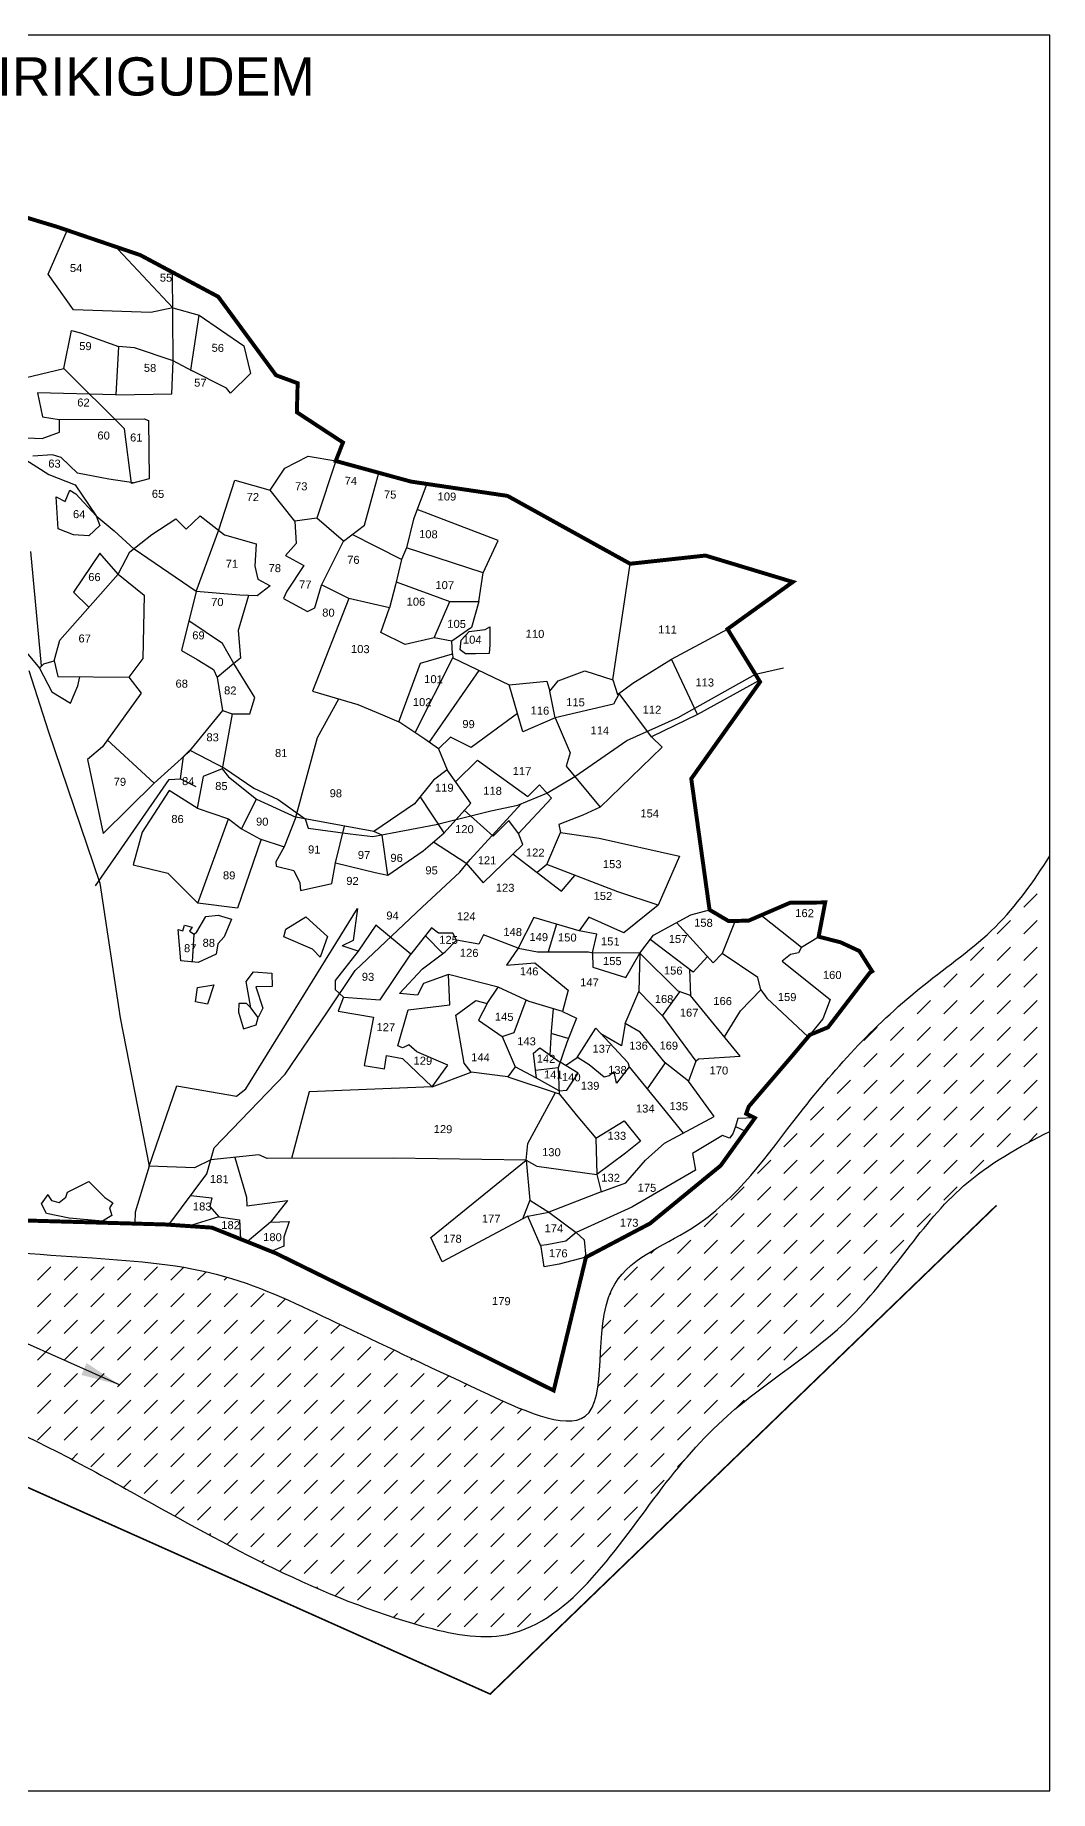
# Model space of a CAD drawing. Header units: millimetres. Extents: x 351213 to 355684, y 1841324 to 1845759.
# Drawn here: x 353120 to 355684, y 1841324 to 1845759 of the extents above; entities that cross this region are included whole.
import ezdxf

# ---------------------------------------------------------------- set-up
doc = ezdxf.new("R2010")
doc.units = ezdxf.units.MM
for name, color, linetype in [('BND', 6, 'Continuous'), ('Boundry', 5, 'Continuous'), ('Plot', 7, 'Continuous'), ('Plot NUmbers', 1, 'Continuous'), ('ROAD', 1, 'Continuous'), ('TEXT', 7, 'Continuous')]:
    doc.layers.add(name, color=color, linetype=linetype)
doc.styles.get("Standard").update_dxf_attribs({"font": 'arial.ttf'})
doc.dimstyles.get("Standard").update_dxf_attribs({"dimtxt": 0.18, "dimasz": 0.18, "dimexe": 0.18, "dimexo": 0.0625, "dimgap": 0.09, "dimtad": 0, "dimtih": 1, "dimtoh": 1, "dimdec": 4, "dimzin": 0, "dimdsep": 46, "dimtxsty": 'Standard', "dimcen": 0.09, "dimadec": 0, "dimazin": 0, "dimtfac": 1, "dimtdec": 4, "dimtofl": 0, "dimtmove": 0, "dimatfit": 3, "dimfxl": 1, "dimtolj": 1, "dimtzin": 0, "dimarcsym": 0})

msp = doc.modelspace()

# ---------------------------------------------------------------- hatches: boundary and pattern name
h = msp.add_hatch()
h.set_pattern_fill('DASH,_O', color=4, scale=15, angle=45)
h.set_pattern_definition([(45, (0, 0), (7e-15, 67.3519209), [47.625, -47.625])])
edge = h.paths.add_edge_path()
edge.add_spline(control_points=[(351213.3, 1843025.9), (351269.6, 1843020.1), (351684.5, 1842953.1), (352186.6, 1842491.5), (352899.5, 1842331.4), (353453.2, 1842033.2), (353873.7, 1841787.2), (354416.3, 1841665.1), (354637.7, 1842017.3), (354889.5, 1842314.3), (355218.4, 1842503.6), (355401.7, 1842836.7), (355606.3, 1842951.5), (355683.8, 1842989.9)], knot_values=[415.745312, 415.745312, 415.745312, 415.745312, 587.237636, 1699.450114, 2295.675675, 2762.25296, 3569.714941, 3788.513552, 4322.235605, 4585.526522, 4989.58339, 5421.669086, 5679.369188, 5679.369188, 5679.369188, 5679.369188], degree=3, periodic=0)
edge.add_line((355683.8, 1842989.9), (355683.8, 1843685.8))
edge.add_spline(control_points=[(355683.8, 1843685.8), (355643, 1843621.3), (355554.6, 1843495.8), (355300.9, 1843323), (355054.4, 1843057.4), (354846.9, 1842747.2), (354497.8, 1842627.9), (354601.6, 1842167.6), (354169.3, 1842371), (353918.7, 1842488.1), (353590.5, 1842647), (353240.5, 1842673.4), (352825.5, 1842694.6), (352434.4, 1843024.7), (351991.4, 1843224.1), (351655.2, 1843412.7), (351438.8, 1843586.5), (351302.1, 1843593.2), (351213.3, 1843584)], knot_values=[185.681275, 185.681275, 185.681275, 185.681275, 412.289498, 645.375471, 1094.542536, 1495.314584, 1749.411326, 2076.427036, 2347.652084, 2753.124024, 3057.659172, 3394.054091, 3809.745684, 4261.935244, 4875.478612, 5266.963598, 5425.237961, 5683.792677, 5683.792677, 5683.792677, 5683.792677], degree=3, periodic=0)
edge.add_line((351213.3, 1843584), (351213.3, 1843025.9))
h.paths.add_polyline_path([(352157.3, 1842821.6), (352979.6, 1842430.1), (353032.9, 1842542.1), (352210.6, 1842933.7)], flags=24)

# ---------------------------------------------------------------- linework, layer by layer
msp.add_lwpolyline([(351213.3, 1841324), (355683.8, 1841324), (355683.8, 1845759.4), (351213.3, 1845759.4)], close=True)
at = {"color": 4}
for points, knots in [([(351213.3, 1843584), (351302.1, 1843593.2), (351438.8, 1843586.5), (351655.2, 1843412.7), (351991.4, 1843224.1), (352434.4, 1843024.7), (352825.5, 1842694.6), (353240.5, 1842673.4), (353590.5, 1842647), (353918.7, 1842488.1), (354169.3, 1842371), (354601.6, 1842167.6), (354497.8, 1842627.9), (354846.9, 1842747.2), (355054.4, 1843057.4), (355300.9, 1843323), (355554.6, 1843495.8), (355643, 1843621.3), (355683.8, 1843685.8)], [185.681275, 185.681275, 185.681275, 185.681275, 444.23599, 602.510353, 993.995339, 1607.538708, 2059.728268, 2475.41986, 2811.81478, 3116.349927, 3521.821867, 3793.046916, 4120.062626, 4374.159367, 4774.931415, 5224.09848, 5457.184453, 5683.792677, 5683.792677, 5683.792677, 5683.792677]), ([(351213.3, 1843025.9), (351269.6, 1843020.1), (351684.5, 1842953.1), (352186.6, 1842491.5), (352899.5, 1842331.4), (353453.2, 1842033.2), (353873.7, 1841787.2), (354416.3, 1841665.1), (354637.7, 1842017.3), (354889.5, 1842314.3), (355218.4, 1842503.6), (355401.7, 1842836.7), (355606.3, 1842951.5), (355683.8, 1842989.9)], [415.745312, 415.745312, 415.745312, 415.745312, 587.237636, 1699.450114, 2295.675675, 2762.25296, 3569.714941, 3788.513552, 4322.235605, 4585.526522, 4989.58339, 5421.669086, 5679.369188, 5679.369188, 5679.369188, 5679.369188])]:
    msp.add_open_spline(points, degree=3, knots=knots, dxfattribs=at)
at = {"layer": 'BND', "lineweight": 30, "const_width": 10}
msp.add_lwpolyline([(353048.8, 1845313.3), (353175, 1845275.3), (353385.7, 1845203.7), (353582.6, 1845098.5), (353728.5, 1844900.2), (353783.2, 1844880.1), (353781.2, 1844806.7), (353897.7, 1844730.3), (353879.4, 1844683.6), (354069.8, 1844631.5), (354313.5, 1844595.4), (354623.2, 1844424), (354813.6, 1844444.7), (355034.4, 1844378), (354869.3, 1844259), (354951.6, 1844125.5), (354777.7, 1843880.9), (354823.9, 1843549.8), (354872.1, 1843521.3), (354922.6, 1843522.4), (355027.4, 1843567.6), (355116.1, 1843568.4), (355099.5, 1843481.9), (355154.8, 1843467.8), (355202.5, 1843445.6), (355234.8, 1843394.4), (355234.8, 1843394.4), (355228.6, 1843390.5), (355123.3, 1843253), (355077.2, 1843233.8), (355033, 1843181.2), (354922.9, 1843052.7), (354916.5, 1843034.8), (354938.6, 1843023.9), (354852.2, 1842903.8), (354673.4, 1842757.3), (354511.7, 1842672.1), (354430.1, 1842335.4), (354247.4, 1842426.3), (353727.3, 1842682.5), (353566.8, 1842746.9), (353448, 1842754.9), (352956.2, 1842768.9)], dxfattribs=at)
at = {"layer": 'Boundry'}
for p, q in [((353048.8, 1845313.3), (353175, 1845275.3)), ((353175, 1845275.3), (353385.7, 1845203.7)), ((353385.7, 1845203.7), (353582.6, 1845098.5)), ((353582.6, 1845098.5), (353728.5, 1844900.2)), ((353728.5, 1844900.2), (353783.2, 1844880.1)), ((353783.2, 1844880.1), (353781.2, 1844806.7)), ((353781.2, 1844806.7), (353897.7, 1844730.3)), ((353897.7, 1844730.3), (353879.4, 1844683.6)), ((353879.4, 1844683.6), (354069.8, 1844631.5)), ((354069.8, 1844631.5), (354313.5, 1844595.4)), ((354313.5, 1844595.4), (354623.2, 1844424)), ((354623.2, 1844424), (354813.6, 1844444.7)), ((354813.6, 1844444.7), (355034.4, 1844378)), ((355034.4, 1844378), (354869.3, 1844259)), ((354869.3, 1844259), (354951.6, 1844125.5)), ((354951.6, 1844125.5), (354777.7, 1843880.9)), ((354777.7, 1843880.9), (354823.9, 1843549.8)), ((354922.6, 1843522.4), (355027.4, 1843567.6)), ((355027.4, 1843567.6), (355116.1, 1843568.4)), ((354823.9, 1843549.8), (354872.1, 1843521.3)), ((354872.1, 1843521.3), (354922.6, 1843522.4)), ((355228.6, 1843390.5), (355123.3, 1843253)), ((355077.2, 1843233.8), (355033, 1843181.2)), ((355123.3, 1843253), (355077.2, 1843233.8)), ((355033, 1843181.2), (354922.9, 1843052.7)), ((354922.9, 1843052.7), (354916.5, 1843034.8)), ((354916.5, 1843034.8), (354938.6, 1843023.9)), ((354938.6, 1843023.9), (354852.2, 1842903.8)), ((354269.7, 1841568.6), (351266, 1842910.6)), ((354852.2, 1842903.8), (354673.4, 1842757.3)), ((353448, 1842754.9), (352956.2, 1842768.9)), ((355548.7, 1842802.8), (354269.7, 1841568.6)), ((353566.8, 1842746.9), (353448, 1842754.9)), ((353727.3, 1842682.5), (353566.8, 1842746.9)), ((354673.4, 1842757.3), (354511.7, 1842672.1)), ((354247.4, 1842426.3), (353727.3, 1842682.5)), ((354511.7, 1842672.1), (354430.1, 1842335.4)), ((354430.1, 1842335.4), (354247.4, 1842426.3))]:
    msp.add_line(p, q, dxfattribs=at)
at = {"layer": 'Boundry', "const_width": 4.04}
msp.add_lwpolyline([(355548.7, 1842802.8), (354269.7, 1841568.6), (351266, 1842910.6)], dxfattribs=at)
at = {"layer": 'Plot'}
for p, q in [((353153.1, 1845155.2), (353200.6, 1845265.8)), ((353328.9, 1845218.5), (353468.2, 1845070.5)), ((353468.8, 1844936.5), (353466.9, 1845162.6)), ((353217.1, 1845065.2), (353153.1, 1845155.2)), ((353412.2, 1845058.8), (353217.1, 1845065.2)), ((353468.2, 1845070.5), (353412.2, 1845058.8)), ((353468.2, 1845070.5), (353534, 1845052.1)), ((353513.4, 1844913.2), (353534, 1845052.1)), ((353534, 1845052.1), (353646.8, 1844974.5)), ((353192, 1844917), (353211.4, 1845013.2)), ((353211.4, 1845013.2), (353234.9, 1845007.6)), ((353234.9, 1845007.6), (353330.9, 1844972.5)), ((353330.9, 1844972.5), (353323.8, 1844851)), ((353371.2, 1844969.6), (353330.9, 1844972.5)), ((353468.8, 1844936.5), (353371.2, 1844969.6)), ((353646.8, 1844974.5), (353663.8, 1844904.3)), ((353075.9, 1844889.2), (353192, 1844917)), ((353192, 1844917), (353345.9, 1844764.9)), ((353465.1, 1844853), (353468.8, 1844936.5)), ((353517.9, 1844910.9), (353468.8, 1844936.5)), ((353603, 1844867.5), (353513.4, 1844913.2)), ((353663.8, 1844904.3), (353613.3, 1844854.7)), ((353323.8, 1844851), (353125.7, 1844855.4)), ((353125.7, 1844855.4), (353138.7, 1844795.2)), ((353323.8, 1844851), (353465.1, 1844853)), ((353613.3, 1844854.7), (353603, 1844867.5)), ((353138.7, 1844795.2), (353180.6, 1844788.2)), ((353180.6, 1844788.2), (353321, 1844789.5)), ((353181.6, 1844756.7), (353181.3, 1844788.3)), ((353321, 1844789.5), (353395.2, 1844790.2)), ((353363.8, 1844626.9), (353345.9, 1844764.9)), ((353395.2, 1844790.2), (353406.2, 1844785.8)), ((353406.2, 1844785.8), (353408, 1844638.5)), ((353098.9, 1844742.2), (353137.7, 1844740)), ((353137.7, 1844740), (353181.6, 1844756.7)), ((353084.6, 1844694.2), (353154.4, 1844649.6)), ((353163.5, 1844699.1), (353114, 1844695.7)), ((353185.5, 1844692.5), (353163.5, 1844699.1)), ((353227, 1844652.9), (353185.5, 1844692.5)), ((353750.8, 1844665.4), (353809.4, 1844695.6)), ((353809.4, 1844695.6), (353879.4, 1844683.6)), ((353879.4, 1844683.6), (353831.9, 1844538.9)), ((353154.4, 1844649.6), (353220.9, 1844623.1)), ((353306.4, 1844638), (353227, 1844652.9)), ((353368.2, 1844628), (353306.4, 1844638)), ((353408, 1844638.5), (353363.8, 1844626.9)), ((353583.7, 1844509.6), (353624.5, 1844635.3)), ((353624.5, 1844635.3), (353714.1, 1844610)), ((353714.1, 1844610), (353750.8, 1844665.4)), ((353952.4, 1844521.4), (353988.6, 1844653.7)), ((353172.7, 1844592.8), (353195.8, 1844581.4)), ((353178.5, 1844512.4), (353172.7, 1844592.8)), ((353195.8, 1844581.4), (353207.7, 1844609.8)), ((353207.7, 1844609.8), (353222.5, 1844600.2)), ((353220.9, 1844623.1), (353273.7, 1844545.2)), ((353222.5, 1844600.2), (353273.7, 1844545.2)), ((353776.4, 1844531.7), (353714.1, 1844610)), ((354109.8, 1844625.6), (354075.8, 1844536.8)), ((353273.7, 1844545.2), (353319.6, 1844507.3)), ((353273.7, 1844545.2), (353283, 1844520.8)), ((353501.5, 1844511.4), (353536.7, 1844544.9)), ((353536.7, 1844544.9), (353598.7, 1844496.7)), ((354289.6, 1844482.5), (354085, 1844560.8)), ((353216.7, 1844497.4), (353178.5, 1844512.4)), ((353255.8, 1844494.1), (353216.7, 1844497.4)), ((353283, 1844520.8), (353255.8, 1844494.1)), ((353319.6, 1844507.3), (353370.5, 1844460.8)), ((353359.1, 1844454.3), (353414.6, 1844498.3)), ((353414.6, 1844498.3), (353475.4, 1844537.3)), ((353475.4, 1844537.3), (353501.5, 1844511.4)), ((353526.8, 1844354.1), (353583.7, 1844509.6)), ((353598.7, 1844496.7), (353678.5, 1844474.2)), ((353831.9, 1844538.9), (353776.4, 1844531.7)), ((353776.4, 1844531.7), (353779.5, 1844474.9)), ((353899.4, 1844481.2), (353831.9, 1844538.9)), ((353899.4, 1844481.2), (353952.4, 1844521.4)), ((354045.8, 1844434.6), (353920.9, 1844497.6)), ((354075.8, 1844536.8), (354058.6, 1844464.3)), ((353136.3, 1844165.8), (353109, 1844454.9)), ((353329.3, 1844397.7), (353359.1, 1844454.3)), ((353526.8, 1844354.1), (353370.5, 1844460.8)), ((353678.5, 1844474.2), (353674.8, 1844417.6)), ((353779.5, 1844474.9), (353752.8, 1844445)), ((353843.6, 1844370.3), (353899.4, 1844481.2)), ((354058.6, 1844464.3), (354045.8, 1844434.6)), ((354251.8, 1844401.1), (354058.6, 1844464.3)), ((354251.8, 1844401.1), (354289.6, 1844482.5)), ((353283.3, 1844450.9), (353216.8, 1844352.1)), ((353329.3, 1844397.7), (353283.3, 1844450.9)), ((353674.8, 1844417.6), (353682.3, 1844384.7)), ((353752.8, 1844445), (353798.6, 1844419.6)), ((353798.6, 1844419.6), (353755.7, 1844354.8)), ((354045.8, 1844434.6), (354030.5, 1844370.5)), ((354579.4, 1844131), (354623.2, 1844424)), ((353182.2, 1844230.8), (353329.3, 1844397.7)), ((353329.3, 1844397.7), (353395, 1844344.3)), ((353713.6, 1844367.9), (353680.8, 1844343.3)), ((353682.3, 1844384.7), (353713.6, 1844367.9)), ((353827, 1844312.9), (353843.6, 1844370.3)), ((353912.3, 1844336.1), (353843.7, 1844370.5)), ((354030.5, 1844370.5), (354015.6, 1844312.9)), ((354032.3, 1844378), (354167.3, 1844329)), ((354241.2, 1844328.8), (354251.8, 1844401.1)), ((353216.8, 1844352.1), (353255.8, 1844314.3)), ((353395, 1844344.3), (353392, 1844184.5)), ((353526.8, 1844354.1), (353489.9, 1844205.2)), ((353636.8, 1844344.5), (353526.8, 1844354.1)), ((353658.8, 1844343.9), (353632.7, 1844255.1)), ((353680.8, 1844343.3), (353636.8, 1844344.5)), ((353755.7, 1844354.8), (353747.5, 1844336)), ((353747.5, 1844336), (353808.1, 1844303)), ((353912.3, 1844336.1), (353820.8, 1844102.2)), ((354015.6, 1844312.9), (353912.3, 1844336.1)), ((354128.1, 1844237.1), (354167.3, 1844329)), ((354167.3, 1844329), (354241.2, 1844328.8)), ((354241.2, 1844328.8), (354222.7, 1844262.8)), ((353593.6, 1844222.9), (353508.3, 1844279.7)), ((353808.1, 1844303), (353827, 1844312.9)), ((353993, 1844250.3), (354015.6, 1844312.9)), ((353064.4, 1844240.6), (353131.1, 1844160)), ((353168.3, 1844178.8), (353182.2, 1844230.8)), ((353632.7, 1844255.1), (353638.7, 1844185.7)), ((354055, 1844220.4), (353993, 1844250.3)), ((354128.1, 1844237.1), (354055, 1844220.4)), ((354173.1, 1844228.7), (354128.1, 1844237.1)), ((354222.7, 1844262.8), (354173.1, 1844228.7)), ((354194, 1844206.2), (354196.3, 1844231.2)), ((354196.3, 1844231.2), (354216.5, 1844252.6)), ((354216.5, 1844252.6), (354257.2, 1844257.8)), ((354257.2, 1844257.8), (354268.9, 1844264.8)), ((354268.9, 1844264.8), (354268.7, 1844219)), ((354727.4, 1844183.1), (354869.3, 1844259)), ((353489.9, 1844205.2), (353529, 1844182.2)), ((353622, 1844171.8), (353593.6, 1844222.9)), ((353638.7, 1844185.7), (353622, 1844171.8)), ((354079.7, 1843997.3), (354175.1, 1844186.1)), ((354093.3, 1844172.5), (354174.7, 1844196.1)), ((354174.7, 1844196.1), (354173.1, 1844228.7)), ((354174.7, 1844196.1), (354175.1, 1844186.1)), ((354175.1, 1844186.1), (354317.8, 1844117.7)), ((354207.2, 1844196.2), (354194, 1844206.2)), ((354232.7, 1844196.7), (354207.2, 1844196.2)), ((354267.5, 1844196.9), (354232.7, 1844196.7)), ((354268.7, 1844219), (354267.5, 1844196.9)), ((353131.1, 1844160), (353141.5, 1844171.5)), ((353131.1, 1844160), (353161.8, 1844100.3)), ((353141.5, 1844171.5), (353168.3, 1844178.8)), ((353168.3, 1844178.8), (353177.1, 1844138.8)), ((353392, 1844184.5), (353356.4, 1844137.7)), ((353529, 1844182.2), (353570.7, 1844156.8)), ((353570.7, 1844156.8), (353579.9, 1844136.4)), ((353622, 1844171.8), (353579.9, 1844136.4)), ((353675.4, 1844085.9), (353622, 1844171.8)), ((354039.1, 1844024.6), (354093.3, 1844172.5)), ((354115.8, 1843972.6), (354241.8, 1844154.1)), ((354441.1, 1844127.9), (354508.4, 1844153.5)), ((354508.4, 1844153.5), (354579.4, 1844131)), ((354630.3, 1844122.5), (354727.4, 1844183.1)), ((354793.1, 1844043.5), (354727.4, 1844183.1)), ((353161.8, 1844100.3), (353209.6, 1844071.8)), ((353177.1, 1844138.8), (353356.4, 1844137.7)), ((353209.6, 1844071.8), (353227.4, 1844115.4)), ((353227.4, 1844115.4), (353233.2, 1844138.5)), ((353387.4, 1844097), (353290.5, 1843961.5)), ((353356.4, 1844137.7), (353387.4, 1844097)), ((353579.9, 1844136.4), (353593.4, 1844053.6)), ((353820.8, 1844102.2), (353935.5, 1844068.7)), ((354317.8, 1844117.7), (354412.6, 1844127.1)), ((354351.9, 1843999.2), (354317.8, 1844117.7)), ((354412.6, 1844127.1), (354420.2, 1844102.3)), ((354420.2, 1844102.3), (354441.1, 1844127.9)), ((354434.2, 1844034.8), (354420.2, 1844102.3)), ((354579.4, 1844131), (354591.5, 1844093.4)), ((354591.5, 1844093.4), (354630.3, 1844122.5)), ((354949.6, 1844128.8), (354793.1, 1844043.5)), ((353593.4, 1844053.6), (353506.3, 1843947.6)), ((353593.4, 1844053.6), (353617.9, 1844044.6)), ((353662.3, 1844044.5), (353675.4, 1844085.9)), ((353833.1, 1843985.2), (353887.1, 1844082.8)), ((353935.5, 1844068.7), (353997.5, 1844042.1)), ((354581.4, 1844069.2), (354434.2, 1844034.8)), ((354595.6, 1844096.4), (354581.4, 1844069.2)), ((354677.6, 1843987.1), (354595.6, 1844096.4)), ((353617.9, 1844044.6), (353592.3, 1843906.3)), ((353617.9, 1844044.6), (353662.3, 1844044.5)), ((353997.5, 1844042.1), (354039.1, 1844024.6)), ((354104.3, 1843980.7), (354039.1, 1844024.6)), ((354338.6, 1844045.4), (354221.3, 1843959.6)), ((354434.2, 1844034.8), (354351.9, 1843999.2)), ((354434.2, 1844034.8), (354472, 1843946.6)), ((354793.1, 1844043.5), (354677.6, 1843987.1)), ((353420.8, 1843869.7), (353302.2, 1843979)), ((353778.9, 1843784.1), (353833.1, 1843985.2)), ((354139, 1843956.3), (354104.3, 1843980.7)), ((354169.3, 1843985.5), (354139, 1843956.3)), ((354221.3, 1843959.6), (354169.3, 1843985.5)), ((354677.6, 1843987.1), (354704.4, 1843960.7)), ((353290.5, 1843961.5), (353252.3, 1843929.5)), ((353252.3, 1843929.5), (353291.6, 1843742.8)), ((353506.3, 1843947.6), (353420.8, 1843869.7)), ((354139, 1843956.3), (354160.8, 1843903.2)), ((354182.2, 1843873.1), (354237.2, 1843928)), ((354237.2, 1843928), (354364.8, 1843835.7)), ((354472, 1843946.6), (354461.6, 1843912.8)), ((354704.4, 1843960.7), (354547.9, 1843809.3)), ((353544.7, 1843886.6), (353529.5, 1843806.7)), ((353592.3, 1843906.3), (353544.7, 1843886.6)), ((353592.3, 1843906.3), (353608.8, 1843886)), ((353608.8, 1843886), (353679.4, 1843829.4)), ((354126.6, 1843877.4), (354078.1, 1843817.7)), ((354160.8, 1843903.2), (354126.6, 1843877.4)), ((354220.5, 1843819.6), (354160.8, 1843903.2)), ((354461.6, 1843912.8), (354547.9, 1843809.3)), ((353291.6, 1843742.8), (353420.8, 1843869.7)), ((353458.7, 1843851.3), (353390.4, 1843746)), ((353529.5, 1843806.7), (353458.7, 1843851.3)), ((354153.5, 1843744.6), (354092.7, 1843835.7)), ((354424.2, 1843831.8), (354340.9, 1843742.6)), ((354364.8, 1843835.7), (354394.2, 1843865.8)), ((354394.2, 1843865.8), (354424.2, 1843831.8)), ((353529.5, 1843806.7), (353608.4, 1843780)), ((353641.6, 1843754.7), (353679.4, 1843829.4)), ((353679.4, 1843829.4), (353778.9, 1843784.1)), ((354078.1, 1843817.7), (353975.4, 1843747.6)), ((354153.5, 1843744.6), (354220.5, 1843819.6)), ((354276.9, 1843736), (354203.9, 1843801.1)), ((354504, 1843788.6), (354443.1, 1843765.2)), ((354547.9, 1843809.3), (354504, 1843788.6)), ((353390.4, 1843746), (353367.4, 1843663.6)), ((353530.6, 1843566.3), (353608.4, 1843780)), ((353608.4, 1843780), (353641.6, 1843754.7)), ((353641.6, 1843754.7), (353687.3, 1843729.1)), ((353778.9, 1843784.1), (353749.1, 1843708.6)), ((353975.4, 1843747.6), (353778.9, 1843784.1)), ((353878.7, 1843668.1), (353901.6, 1843761.3)), ((353996.7, 1843738), (353975.4, 1843747.6)), ((354100, 1843698.6), (354153.5, 1843744.6)), ((354316.5, 1843775.8), (354276.9, 1843736)), ((354340.9, 1843742.6), (354316.5, 1843775.8)), ((354352.1, 1843714.9), (354340.9, 1843742.6)), ((354412.8, 1843663.9), (354447.6, 1843744.8)), ((354443.1, 1843765.2), (354447.6, 1843744.8)), ((354447.6, 1843744.8), (354544.7, 1843730.4)), ((353690.9, 1843727.9), (353631.3, 1843553.8)), ((353687.3, 1843729.1), (353749.1, 1843708.6)), ((353749.1, 1843708.6), (353727.9, 1843670.7)), ((354010.7, 1843636.9), (353996.7, 1843738)), ((354010.7, 1843636.9), (354100, 1843698.6)), ((354126.7, 1843721.6), (354207.8, 1843668.6)), ((354252, 1843618.3), (354352.1, 1843714.9)), ((354544.7, 1843730.4), (354747.8, 1843685.4)), ((353367.4, 1843663.6), (353455.6, 1843642.3)), ((353727.9, 1843670.7), (353729.2, 1843659.9)), ((353729.2, 1843659.9), (353773.7, 1843648.7)), ((353869.9, 1843616.4), (353878.7, 1843668.1)), ((353878.7, 1843668.1), (353979, 1843644.4)), ((354207.8, 1843668.6), (354252, 1843618.3)), ((354327.3, 1843690.9), (354450, 1843596.5)), ((354412.8, 1843663.9), (354388.7, 1843643.7)), ((354591.8, 1843595.2), (354412.8, 1843663.9)), ((354747.8, 1843685.4), (354694.5, 1843561.4)), ((353455.6, 1843642.3), (353530.6, 1843566.3)), ((353773.7, 1843648.7), (353788.7, 1843618.1)), ((353788.7, 1843618.1), (353790.2, 1843598.6)), ((353790.2, 1843598.6), (353869.9, 1843616.4)), ((353979, 1843644.4), (354010.7, 1843636.9)), ((354450, 1843596.5), (354483.7, 1843636.7)), ((353631.3, 1843553.8), (353530.6, 1843566.3)), ((354694.5, 1843561.4), (354591.8, 1843595.2)), ((355099.5, 1843481.9), (355116.1, 1843568.4)), ((353528.4, 1843494.3), (353551.3, 1843533.2)), ((353551.3, 1843533.2), (353582.4, 1843536.1)), ((353582.4, 1843536.1), (353615.7, 1843526.5)), ((353615.7, 1843526.5), (353597.7, 1843481.9)), ((353652, 1843097.7), (353934.7, 1843553)), ((353753.6, 1843500.8), (353804, 1843531.8)), ((353804, 1843531.8), (353858.8, 1843482.6)), ((353934.7, 1843553), (353923.2, 1843472.1)), ((354380, 1843530.6), (354340.2, 1843453)), ((354494.3, 1843496.9), (354380, 1843530.6)), ((354519.2, 1843531.5), (354494.3, 1843496.9)), ((354607.7, 1843491.6), (354519.2, 1843531.5)), ((354694.5, 1843561.4), (354607.7, 1843491.6)), ((354682.2, 1843485.7), (354776.6, 1843537.2)), ((354776.6, 1843537.2), (354823.9, 1843549.8)), ((354888.6, 1843521.7), (354855.8, 1843439)), ((354954.1, 1843536), (355056.6, 1843455.1)), ((353481.6, 1843499.7), (353493.2, 1843496.9)), ((353488.2, 1843421.3), (353481.6, 1843499.7)), ((353493.2, 1843496.9), (353497.6, 1843511.2)), ((353497.6, 1843511.2), (353516.3, 1843506.2)), ((353516.3, 1843506.2), (353509.8, 1843496.2)), ((353509.8, 1843496.2), (353521.8, 1843488.2)), ((353517.4, 1843418.4), (353521.8, 1843488.2)), ((353521.8, 1843488.2), (353528.4, 1843494.3)), ((353597.7, 1843481.9), (353581.6, 1843464)), ((353748.6, 1843481.7), (353753.6, 1843500.8)), ((353821.1, 1843450.5), (353748.6, 1843481.7)), ((353858.8, 1843482.6), (353839.7, 1843430.4)), ((353981, 1843510.6), (353935.9, 1843445.4)), ((354069.3, 1843437.4), (353981, 1843510.6)), ((354121.8, 1843504), (354069.3, 1843437.4)), ((354150.2, 1843439.1), (354106.2, 1843484.2)), ((354139.1, 1843490.8), (354121.8, 1843504)), ((354175.6, 1843490.9), (354139.1, 1843490.8)), ((354184.8, 1843473.2), (354175.6, 1843490.9)), ((354252.6, 1843486.2), (354240.7, 1843462.8)), ((354340.2, 1843453), (354252.6, 1843486.2)), ((354437.1, 1843513.7), (354415.8, 1843444)), ((354539.2, 1843488.6), (354494.3, 1843496.9)), ((354528, 1843440.9), (354539.2, 1843488.6)), ((354647.6, 1843439.9), (354682.2, 1843485.7)), ((354833.3, 1843416.1), (354740.4, 1843517.4)), ((355056.6, 1843455.1), (355099.5, 1843481.9)), ((353577.5, 1843437.9), (353531.8, 1843416.9)), ((353581.6, 1843464), (353577.5, 1843437.9)), ((353839.7, 1843430.4), (353821.1, 1843450.5)), ((353935.9, 1843445.4), (353878.1, 1843371.2)), ((353923.2, 1843472.1), (353895.9, 1843458.5)), ((353935.9, 1843445.4), (353895.9, 1843458.5)), ((353991.5, 1843322.6), (354069.3, 1843437.4)), ((354098.8, 1843401), (354156.2, 1843443.6)), ((354156.2, 1843443.6), (354184.8, 1843473.2)), ((354240.7, 1843462.8), (354184.8, 1843473.2)), ((354340.2, 1843453), (354310.7, 1843409.8)), ((354340.2, 1843453), (354389.6, 1843444)), ((354389.6, 1843444), (354518.1, 1843443.8)), ((354518.1, 1843443.8), (354528, 1843440.9)), ((354528, 1843440.9), (354528.9, 1843404.7)), ((354647.6, 1843439.9), (354528, 1843440.9)), ((354612.8, 1843379.2), (354647.6, 1843439.9)), ((354647.6, 1843439.9), (354645.1, 1843343.1)), ((354744.5, 1843344.2), (354647.6, 1843439.9)), ((354782.9, 1843392), (354673.7, 1843474.5)), ((354818.7, 1843432.1), (354782.9, 1843392)), ((354855.8, 1843439), (354833.3, 1843416.1)), ((354945.9, 1843379), (354855.8, 1843439)), ((355028.8, 1843436.6), (355007.1, 1843420)), ((355048.6, 1843440.7), (355028.8, 1843436.6)), ((355056.6, 1843455.1), (355048.6, 1843440.7)), ((355202.5, 1843445.6), (355234.8, 1843394.4)), ((353531.8, 1843416.9), (353488.2, 1843421.3)), ((353653.3, 1843369), (353671.6, 1843392.9)), ((353671.6, 1843392.9), (353717.8, 1843389.5)), ((353717.8, 1843389.5), (353719.1, 1843356.2)), ((354040.6, 1843338.2), (354098.8, 1843401)), ((354310.7, 1843409.8), (354382.4, 1843416)), ((354382.4, 1843416), (354466.9, 1843347.2)), ((354528.9, 1843404.7), (354612.8, 1843379.2)), ((354773.6, 1843399), (354776, 1843333.4)), ((355007.1, 1843420), (355128.3, 1843323.1)), ((353525.2, 1843317.5), (353529.8, 1843353.2)), ((353529.8, 1843353.2), (353571.5, 1843360.2)), ((353571.5, 1843360.2), (353555.2, 1843311.8)), ((353664.8, 1843302.2), (353653.3, 1843369)), ((353719.1, 1843356.2), (353677.6, 1843355)), ((353677.6, 1843355), (353695, 1843301.2)), ((353878.1, 1843371.2), (353877.8, 1843348.4)), ((353877.8, 1843348.4), (353899, 1843329.5)), ((354101, 1843363.4), (354086.1, 1843333.8)), ((354164.2, 1843386.7), (354101, 1843363.4)), ((354168, 1843310.1), (354164.2, 1843386.7)), ((354290.2, 1843354.2), (354164.2, 1843386.7)), ((354261.9, 1843312.9), (354290.2, 1843354.2)), ((354368.2, 1843318.1), (354290.2, 1843354.2)), ((354466.9, 1843347.2), (354452.2, 1843293.1)), ((354610.4, 1843263), (354645.1, 1843343.1)), ((354645.1, 1843343.1), (354704.8, 1843282.2)), ((354776, 1843333.4), (354744.5, 1843344.2)), ((354902.3, 1843295), (354953.8, 1843347.9)), ((354953.8, 1843347.9), (354945.9, 1843379)), ((354953.8, 1843347.9), (354968.8, 1843326.2)), ((353555.2, 1843311.8), (353525.2, 1843317.5)), ((353634.3, 1843313), (353633.5, 1843291.6)), ((353654.1, 1843312.9), (353634.3, 1843313)), ((353664.8, 1843302.2), (353654.1, 1843312.9)), ((353683.2, 1843277.7), (353664.8, 1843302.2)), ((353695, 1843301.2), (353683.2, 1843277.7)), ((353899, 1843329.5), (353885.4, 1843294.1)), ((353899, 1843329.5), (353991.5, 1843322.6)), ((354086.1, 1843333.8), (354040.6, 1843338.2)), ((354062.4, 1843297.2), (354168, 1843310.1)), ((354182.8, 1843283.7), (354233.1, 1843320.3)), ((354233.1, 1843320.3), (354261.9, 1843312.9)), ((354261.9, 1843312.9), (354239.8, 1843270.6)), ((354329.9, 1843239.8), (354360.8, 1843321.5)), ((354452.2, 1843293.1), (354368.2, 1843318.1)), ((354424.5, 1843243), (354429.7, 1843299.8)), ((354704.8, 1843282.2), (354749.2, 1843342.6)), ((354901.4, 1843180.3), (354776, 1843333.4)), ((354968.8, 1843326.2), (355072.9, 1843228.6)), ((355128.3, 1843323.1), (355110, 1843274.3)), ((353633.5, 1843291.6), (353646.5, 1843248.8)), ((353646.5, 1843248.8), (353678.6, 1843259.2)), ((353678.6, 1843259.2), (353683.2, 1843277.7)), ((353885.4, 1843294.1), (353974.8, 1843278.8)), ((353974.8, 1843278.8), (353951.5, 1843156.2)), ((354036.1, 1843206.4), (354062.4, 1843297.2)), ((354204.3, 1843162.8), (354182.8, 1843283.7)), ((354239.8, 1843270.6), (354299.6, 1843229.4)), ((354452.2, 1843293.1), (354487.5, 1843275.8)), ((354487.5, 1843275.8), (354463.1, 1843214.4)), ((354610.4, 1843263), (354601.4, 1843206.3)), ((354648.9, 1843240.9), (354610.4, 1843263)), ((354704.8, 1843282.2), (354789.5, 1843167.1)), ((354861.8, 1843228.6), (354902.3, 1843295)), ((355110, 1843274.3), (355072.9, 1843228.6)), ((354299.6, 1843229.4), (354329.9, 1843239.8)), ((354299.6, 1843229.4), (354332.6, 1843153.4)), ((354420.8, 1843182.7), (354424.5, 1843243)), ((354467.1, 1843224.3), (354424.1, 1843237.3)), ((354463.1, 1843214.4), (354441.6, 1843150.5)), ((354489.8, 1843176.9), (354536.4, 1843250.6)), ((354536.4, 1843250.6), (354617.8, 1843164.4)), ((354601.4, 1843206.3), (354549.5, 1843236.7)), ((354711.6, 1843163.4), (354648.9, 1843240.9)), ((354002.8, 1843148.3), (354007.5, 1843181.4)), ((354007.5, 1843181.4), (354048.3, 1843174)), ((354048.2, 1843200.8), (354036.1, 1843206.4)), ((354053.9, 1843203.4), (354048.2, 1843200.8)), ((354048.3, 1843174), (354123.3, 1843102.3)), ((354063.8, 1843208.6), (354053.9, 1843203.4)), ((354084.1, 1843191.4), (354063.8, 1843208.6)), ((354162.7, 1843157.2), (354084.1, 1843191.4)), ((354379.2, 1843187.4), (354395.2, 1843200.7)), ((354386.3, 1843124.6), (354379.2, 1843187.4)), ((354395.2, 1843200.7), (354446.3, 1843164.7)), ((354460.1, 1843156.3), (354489.8, 1843176.9)), ((354519.9, 1843158.2), (354490, 1843177.1)), ((354789.5, 1843167.1), (354770.7, 1843116.9)), ((354789.5, 1843167.1), (354796.2, 1843173)), ((354796.2, 1843173), (354901.4, 1843180.3)), ((353951.5, 1843156.2), (354002.8, 1843148.3)), ((354123.3, 1843102.3), (354162.7, 1843157.2)), ((354123.3, 1843102.3), (354221.5, 1843139.7)), ((354221.5, 1843139.7), (354204.3, 1843162.8)), ((354314.6, 1843128.2), (354221.5, 1843139.7)), ((354332.6, 1843153.4), (354314.6, 1843128.2)), ((354314.6, 1843128.2), (354443.9, 1843085.3)), ((354386.3, 1843124.6), (354332.6, 1843153.4)), ((354441.6, 1843150.5), (354384.1, 1843144)), ((354443.6, 1843092.2), (354386.3, 1843124.6)), ((354441.6, 1843150.5), (354443.9, 1843085.3)), ((354492, 1843137.1), (354446.3, 1843164.7)), ((354463.5, 1843093.9), (354492, 1843137.1)), ((354557.4, 1843127.2), (354519.9, 1843158.2)), ((354570.6, 1843130.7), (354557.4, 1843127.2)), ((354582.8, 1843140.6), (354570.6, 1843130.7)), ((354588.4, 1843111.7), (354582.8, 1843140.6)), ((354621, 1843152.8), (354588.4, 1843111.7)), ((354617.8, 1843164.4), (354621, 1843152.8)), ((354621, 1843152.8), (354699.8, 1843056.6)), ((354711.6, 1843163.4), (354666.3, 1843097.5)), ((354770.7, 1843116.9), (354711.6, 1843163.4)), ((353408.1, 1842901.8), (353477.8, 1843105.2)), ((353477.8, 1843105.2), (353628.9, 1843079.1)), ((353628.9, 1843079.1), (353652, 1843097.7)), ((353812.1, 1843089.7), (353767.8, 1842921.4)), ((354123.3, 1843102.3), (353812.1, 1843089.7)), ((354364.9, 1842959.7), (354434.6, 1843088.4)), ((354443.6, 1843092.2), (354463.5, 1843093.9)), ((354443.9, 1843085.3), (354486.7, 1843032.1)), ((354835.2, 1843027.7), (354770.7, 1843116.9)), ((354486.7, 1843032.1), (354536.6, 1842973.1)), ((354699.8, 1843056.6), (354757.6, 1842985.9)), ((354536.6, 1842973.1), (354607.9, 1843017.1)), ((354607.9, 1843017.1), (354649.4, 1842965.1)), ((354710.2, 1842960.3), (354835.2, 1843027.7)), ((354889.2, 1843002.3), (354883, 1842983.9)), ((354895.7, 1843022.9), (354889.2, 1843002.3)), ((354889.2, 1843002.3), (354914.6, 1842990.5)), ((354938.6, 1843023.9), (354895.7, 1843022.9)), ((354360.9, 1842917.7), (354364.9, 1842959.7)), ((354536.6, 1842973.1), (354539.4, 1842881.4)), ((354649.4, 1842965.1), (354611.8, 1842934.8)), ((354662.2, 1842917), (354710.2, 1842960.3)), ((354857, 1842980), (354780.7, 1842934)), ((354873.9, 1842973.3), (354857, 1842980)), ((354883, 1842983.9), (354873.9, 1842973.3)), ((353522.5, 1842897.8), (353408.1, 1842901.8)), ((353563.9, 1842918.2), (353522.5, 1842897.8)), ((353684.9, 1842930.6), (353563.9, 1842918.2)), ((353624.4, 1842924.4), (353653.9, 1842823.9)), ((353706.5, 1842921.2), (353684.9, 1842930.6)), ((354024.5, 1842922.2), (353706.5, 1842921.2)), ((354360.9, 1842917.7), (354024.5, 1842922.2)), ((354119.3, 1842721.9), (354360.9, 1842917.7)), ((354360.9, 1842917.7), (354370.2, 1842816.7)), ((354360.9, 1842917.7), (354387.5, 1842902.4)), ((354387.5, 1842902.4), (354539.4, 1842881.4)), ((354611.8, 1842934.8), (354539.4, 1842881.4)), ((354612.6, 1842860), (354662.2, 1842917)), ((354780.7, 1842934), (354788.7, 1842892.2)), ((353201.4, 1842836.5), (353255.9, 1842863.5)), ((353255.9, 1842863.5), (353295.9, 1842822.9)), ((354539.4, 1842881.4), (354549.9, 1842837.4)), ((354549.9, 1842837.4), (354612.6, 1842860)), ((354788.7, 1842892.2), (354627.9, 1842798.3)), ((353136.1, 1842807.3), (353152.5, 1842831)), ((353152.5, 1842831), (353154.4, 1842825.4)), ((353154.4, 1842825.4), (353161.4, 1842815.7)), ((353161.4, 1842815.7), (353181, 1842810.2)), ((353181, 1842810.2), (353197.2, 1842824.2)), ((353197.2, 1842824.2), (353201.4, 1842836.5)), ((353295.9, 1842822.9), (353316, 1842809.8)), ((353513.2, 1842828.5), (353566.2, 1842822.3)), ((353566.2, 1842822.3), (353561.7, 1842800.4)), ((353653.9, 1842823.9), (353654.6, 1842801.9)), ((353654.6, 1842801.9), (353757.6, 1842815.2)), ((353757.6, 1842815.2), (353714.9, 1842760.8)), ((354370.2, 1842816.7), (354351.6, 1842768.3)), ((354370.2, 1842816.7), (354418.2, 1842785.6)), ((354549.9, 1842837.4), (354418.2, 1842785.6)), ((353148.5, 1842782.6), (353136.1, 1842807.3)), ((353205.9, 1842770.6), (353148.5, 1842782.6)), ((353289.7, 1842763.4), (353205.9, 1842770.6)), ((353313.7, 1842777.7), (353289.7, 1842763.4)), ((353316, 1842809.8), (353307.8, 1842797.1)), ((353307.8, 1842797.1), (353313.7, 1842777.7)), ((353583.9, 1842773.9), (353507.4, 1842750.9)), ((353561.7, 1842800.4), (353583.9, 1842773.9)), ((353583.9, 1842773.9), (353636.6, 1842766.6)), ((353636.6, 1842766.6), (353638.8, 1842718)), ((354365.2, 1842775.6), (354148.6, 1842660.1)), ((354365.2, 1842775.6), (354418.2, 1842785.6)), ((354398.6, 1842698.8), (354365.2, 1842775.6)), ((354418.2, 1842785.6), (354487.2, 1842734.3)), ((354627.9, 1842798.3), (354487.2, 1842734.3)), ((353714.9, 1842760.8), (353655.4, 1842711.4)), ((353714.9, 1842760.8), (353761.4, 1842762.4)), ((353761.4, 1842762.4), (353747.9, 1842722.9)), ((353747.9, 1842722.9), (353748.1, 1842700.3)), ((354148.6, 1842660.1), (354119.3, 1842721.9)), ((354487.2, 1842734.3), (354460.7, 1842713)), ((354487.2, 1842734.3), (354507.2, 1842716.5)), ((353748.1, 1842700.3), (353716.1, 1842687)), ((354413.1, 1842703.5), (354398.3, 1842701.4)), ((354405.8, 1842647.9), (354398.6, 1842698.8)), ((354460.7, 1842713), (354413.1, 1842703.5)), ((354507.2, 1842716.5), (354511.7, 1842672.1)), ((354443.8, 1842654.3), (354405.8, 1842647.9)), ((354511.7, 1842672.1), (354443.8, 1842654.3))]:
    msp.add_line(p, q, dxfattribs=at)
at = {"layer": 'ROAD'}
for p, q in [((353103.8, 1844154), (353152.9, 1844002.3)), ((354744.9, 1844035.4), (354939.7, 1844144.9)), ((354939.7, 1844144.9), (355010.5, 1844161.2)), ((354615.2, 1843977.3), (354744.9, 1844035.4)), ((353152.9, 1844002.3), (353283.2, 1843617.1)), ((354483.6, 1843886.4), (354615.2, 1843977.3)), ((353487.3, 1843880.6), (353494.7, 1843937)), ((353494.7, 1843937), (353510.9, 1843953.2)), ((353510.9, 1843953.2), (353598.4, 1843907.9)), ((353272.3, 1843610.7), (353458.5, 1843878.7)), ((353458.5, 1843878.7), (353487.3, 1843880.6)), ((353487.3, 1843880.6), (353526.1, 1843861.7)), ((353598.4, 1843907.9), (353672.9, 1843856.7)), ((354413.1, 1843844.4), (354483.6, 1843886.4)), ((353672.9, 1843856.7), (353733.7, 1843828.1)), ((354339.6, 1843814.1), (354413.1, 1843844.4)), ((353733.7, 1843828.1), (353802.6, 1843779.7)), ((354132.9, 1843764.9), (354271.5, 1843799.6)), ((354218.8, 1843676.8), (354348.2, 1843817.7)), ((354271.5, 1843799.6), (354339.6, 1843814.1)), ((353802.6, 1843779.7), (353809.7, 1843756.2)), ((353809.7, 1843756.2), (353915.8, 1843741.3)), ((353973.4, 1843734.6), (354132.9, 1843764.9)), ((353915.8, 1843741.3), (353973.4, 1843734.6)), ((354193.1, 1843644.5), (354218.8, 1843676.8)), ((353283.2, 1843617.1), (353334.9, 1843277.2)), ((354097.7, 1843556.3), (354193.1, 1843644.5)), ((353928.4, 1843396.3), (354097.7, 1843556.3)), ((353857.3, 1843289.5), (353928.4, 1843396.3)), ((353334.9, 1843277.2), (353408.1, 1842901.8)), ((353751.7, 1843134.7), (353857.3, 1843289.5)), ((353572.5, 1842948.1), (353751.7, 1843134.7)), ((353554, 1842882.8), (353572.5, 1842948.1)), ((353408.1, 1842901.8), (353372.6, 1842785.6)), ((353457.5, 1842754.2), (353554, 1842882.8)), ((353372.6, 1842785.6), (353371.8, 1842757))]:
    msp.add_line(p, q, dxfattribs=at)

# ---------------------------------------------------------------- texts
at = {"layer": 'Plot NUmbers', "color": 0}
for s, p in [('54', (353207.6, 1845161.1)), ('59', (353231.1, 1844964)), ('56', (353565.6, 1844959.5)), ('58', (353394.4, 1844908.9)), ('57', (353521.5, 1844871.5)), ('62', (353226.2, 1844821.5)), ('60', (353277.1, 1844738.1)), ('61', (353359.7, 1844733)), ('63', (353152.9, 1844667.1)), ('73', (353776.4, 1844609.9)), ('65', (353414.6, 1844590.7)), ('72', (353654.2, 1844582.8)), ('75', (354001.1, 1844589)), ('109', (354136.6, 1844584.2)), ('64', (353215.3, 1844539.4)), ('108', (354089.8, 1844488.9)), ('78', (353709.5, 1844403.2)), ('76', (353908.2, 1844424.1)), ('77', (353786.7, 1844361.7)), ('107', (354131.1, 1844360.3)), ('70', (353564.4, 1844317.6)), ('106', (354058.4, 1844318.5)), ('80', (353845.1, 1844290.7)), ('105', (354161.2, 1844262.4)), ('67', (353229.3, 1844225.3)), ('104', (354200.6, 1844222.5)), ('103', (353917.8, 1844198.8)), ('101', (354102.8, 1844122.8)), ('82', (353597.1, 1844094.1)), ('113', (354788.1, 1844114.5)), ('102', (354074.1, 1844064.8)), ('116', (354371.7, 1844043.5)), ('115', (354461.5, 1844064.5)), ('112', (354654.7, 1844045.8)), ('99', (354199.1, 1844009.1)), ('114', (354523, 1843993.2)), ('83', (353552.5, 1843975.7)), ('81', (353725.8, 1843936)), ('79', (353318.2, 1843863.4)), ('84', (353491, 1843864.9)), ('117', (354326.4, 1843890.5)), ('85', (353574.7, 1843852.6)), ('119', (354129.9, 1843848.7)), ('86', (353463.8, 1843769.4)), ('154', (354649, 1843783.5)), ('90', (353677.8, 1843762.7)), ('120', (354180.8, 1843743.9)), ('91', (353809.3, 1843692.3)), ('97', (353935.1, 1843678.5)), ('122', (354359.7, 1843684.8)), ('121', (354238, 1843665.2)), ('153', (354554.3, 1843655.5)), ('152', (354530.8, 1843575.2)), ('94', (354007, 1843525.4)), ('124', (354185.4, 1843523.7)), ('158', (354784.8, 1843507.4)), ('162', (355040.3, 1843531.7)), ('125', (354140.8, 1843464.2)), ('148', (354302.8, 1843484.2)), ('149', (354368.7, 1843471.3)), ('150', (354440.8, 1843470.2)), ('151', (354549.4, 1843460.3)), ('126', (354192.9, 1843431.5)), ('93', (353945.2, 1843370.7)), ('146', (354344.3, 1843384.8)), ('155', (354554.6, 1843410.7)), ('156', (354708.5, 1843386.7)), ('147', (354496.8, 1843356.8)), ('168', (354685.2, 1843314.8)), ('167', (354748.5, 1843280.4)), ('166', (354833.3, 1843309.7)), ('159', (354996.2, 1843319.8)), ('127', (353982.2, 1843243.5)), ('145', (354281.3, 1843269.9)), ('143', (354337.8, 1843208)), ('136', (354620.7, 1843197)), ('169', (354697.1, 1843197.1)), ('129', (354075.8, 1843158.9)), ('144', (354221.5, 1843167.4)), ('142', (354387.1, 1843163.8)), ('137', (354528, 1843189.1)), ('140', (354450.9, 1843117.2)), ('138', (354567.4, 1843135.6)), ('170', (354823.8, 1843134.3)), ('139', (354498.4, 1843095.7)), ('134', (354637.8, 1843038)), ('135', (354722.4, 1843044)), ('129', (354126.8, 1842986.1)), ('133', (354566, 1842969.4)), ('130', (354400.6, 1842927.8)), ('181', (353561.5, 1842859.9)), ('132', (354550.2, 1842863.3)), ('183', (353518.3, 1842790.7)), ('177', (354248.4, 1842760)), ('173', (354597, 1842749.8)), ('180', (353695.9, 1842713.2)), ('178', (354150.4, 1842709.4)), ('174', (354406.9, 1842735.5)), ('176', (354418, 1842672.5)), ('179', (354274.1, 1842551.6))]:
    msp.add_text(s, height=20.21, rotation=359.0149, dxfattribs=at).set_placement(p)
at = {"layer": 'Plot NUmbers', "color": 0, "oblique": 360}
for s, p in [('55', (353434.8, 1845136.8)), ('74', (353901.9, 1844623.5)), ('71', (353601.3, 1844414.2)), ('66', (353253.9, 1844380.5)), ('69', (353516.7, 1844233.3)), ('110', (354359.2, 1844237.3)), ('111', (354694.2, 1844248.2)), ('68', (353474.4, 1844111.3)), ('98', (353863.8, 1843834.4)), ('118', (354251.9, 1843840.8)), ('96', (354017.3, 1843671.1)), ('95', (354105.7, 1843639.6)), ('89', (353594.3, 1843627)), ('92', (353905.8, 1843612.9)), ('123', (354283.7, 1843595.9)), ('88', (353542.9, 1843456.5)), ('157', (354720.6, 1843466.4)), ('87', (353495.9, 1843442.9)), ('160', (355110.2, 1843375.6)), ('141', (354405.5, 1843123.9)), ('175', (354642.1, 1842838)), ('182', (353590.1, 1842743.6))]:
    msp.add_text(s, height=20.21, rotation=359.0149, dxfattribs=at).set_placement(p)
at = {"layer": 'TEXT', "color": 5}
msp.add_text('IRIKIGUDEM', height=96.71, dxfattribs=at).set_placement((353023.5, 1845606.6))

# ---------------------------------------------------------------- leaders
at = {"color": 4}
msp.add_leader([(353334.7, 1842349.1), (353070.1, 1842466.9)], dimstyle='Standard', override={"dimasz": 100, "dimgap": 0.09, "dimtad": 0}, dxfattribs=at)

doc.saveas('drawing.dxf')
